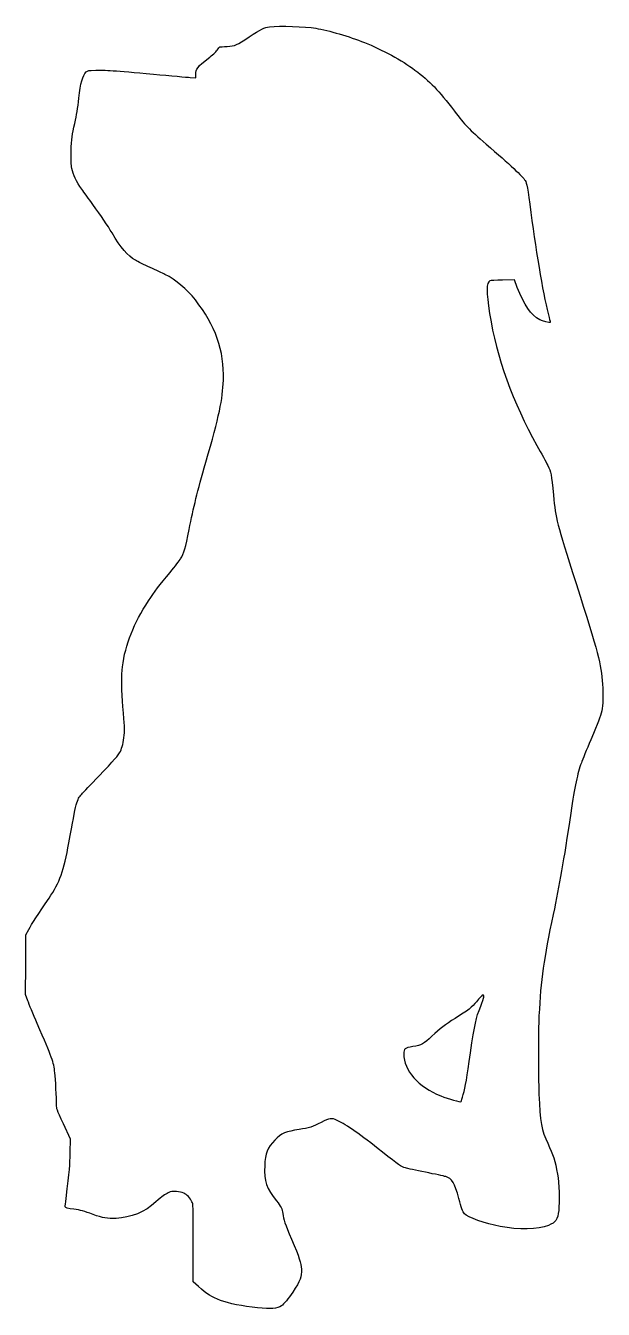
# Model space of a CAD drawing. Header units: centimetres. Extents: x -17.6 to 17.7, y -39.2 to 39.2.
import ezdxf

# ---------------------------------------------------------------- set-up
doc = ezdxf.new("R2010")
doc.units = ezdxf.units.CM
doc.header["$MEASUREMENT"] = 0
doc.layers.add('Layer 1', color=7, linetype='Continuous')

msp = doc.modelspace()

# ---------------------------------------------------------------- linework, layer by layer
at = {"layer": 'Layer 1'}
for points, knots in [([(-2.73403, 39.08778), (-3.05153, 39.0525), (-3.25261, 38.95372), (-3.97581, 38.46689), (-3.97581, 38.46689), (-4.72723, 37.95889), (-4.81895, 37.92008), (-5.32342, 37.88481), (-5.32342, 37.88481), (-5.5492, 37.8707), (-5.74323, 37.85659), (-5.75734, 37.85659), (-5.75734, 37.85659), (-5.77145, 37.85306), (-5.84906, 37.7684), (-5.92667, 37.66256), (-5.92667, 37.66256), (-6.00781, 37.55673), (-6.24064, 37.34153), (-6.44878, 37.17925), (-6.44878, 37.17925), (-7.13317, 36.65361), (-7.23195, 36.52308), (-7.23195, 36.17383), (-7.23195, 36.17383), (-7.23195, 36.17383), (-7.23195, 35.97627), (-7.23195, 35.97627), (-7.23195, 35.97627), (-7.23195, 35.97627), (-7.57414, 36.00096), (-7.57414, 36.00096), (-7.57414, 36.00096), (-7.76464, 36.01154), (-8.77711, 36.09974), (-9.82486, 36.19499), (-9.82486, 36.19499), (-12.26255, 36.41724), (-12.75292, 36.45252), (-13.34205, 36.43488), (-13.34205, 36.43488), (-13.79713, 36.4243), (-13.82888, 36.42077), (-13.91708, 36.3361), (-13.91708, 36.3361), (-14.14639, 36.12091), (-14.2875, 35.63054), (-14.37569, 34.73802), (-14.37569, 34.73802), (-14.43919, 34.08891), (-14.50269, 33.71144), (-14.62616, 33.19638), (-14.62616, 33.19638), (-14.79549, 32.49788), (-14.82372, 32.27563), (-14.84135, 31.50305), (-14.84135, 31.50305), (-14.85546, 30.89627), (-14.84841, 30.68461), (-14.80254, 30.44472), (-14.80254, 30.44472), (-14.73551, 30.07078), (-14.52385, 29.63686), (-14.18871, 29.17472), (-14.18871, 29.17472), (-14.05818, 28.99128), (-13.75127, 28.57147), (-13.51138, 28.23986), (-13.51138, 28.23986), (-13.01044, 27.54489), (-12.61532, 26.9628), (-12.34721, 26.51125), (-12.34721, 26.51125), (-11.80746, 25.60108), (-11.40177, 25.12836), (-10.91493, 24.84261), (-10.91493, 24.84261), (-10.78087, 24.76147), (-10.37871, 24.56392), (-10.01887, 24.40164), (-10.01887, 24.40164), (-9.65904, 24.23936), (-9.25334, 24.04886), (-9.11576, 23.97831), (-9.11576, 23.97831), (-8.45607, 23.6467), (-7.78932, 23.08578), (-7.25662, 22.41903), (-7.25662, 22.41903), (-6.04306, 20.90209), (-5.48568, 19.30753), (-5.54918, 17.53306), (-5.54918, 17.53306), (-5.59151, 16.33714), (-5.80318, 15.35289), (-6.6181, 12.52009), (-6.6181, 12.52009), (-7.14021, 10.69623), (-7.36599, 9.78959), (-7.63763, 8.41376), (-7.63763, 8.41376), (-7.86341, 7.28487), (-7.9516, 6.97795), (-8.15974, 6.62518), (-8.15974, 6.62518), (-8.20913, 6.54051), (-8.49841, 6.17362), (-8.8018, 5.80321), (-8.8018, 5.80321), (-9.44386, 5.03063), (-9.74724, 4.62493), (-10.12472, 4.05696), (-10.12472, 4.05696), (-11.01725, 2.70582), (-11.52878, 1.41465), (-11.71575, 0.03529), (-11.71575, 0.03529), (-11.77925, -0.43038), (-11.76514, -1.50988), (-11.684, -2.38124), (-11.684, -2.38124), (-11.57111, -3.58774), (-11.56406, -3.73238), (-11.60286, -4.12749), (-11.60286, -4.12749), (-11.64519, -4.56493), (-11.72633, -4.89302), (-11.83922, -5.12232), (-11.83922, -5.12232), (-11.96269, -5.36574), (-12.20258, -5.6409), (-13.15861, -6.63221), (-13.15861, -6.63221), (-13.63486, -7.1261), (-14.10053, -7.61999), (-14.19578, -7.72582), (-14.19578, -7.72582), (-14.50622, -8.07507), (-14.52739, -8.15268), (-14.97895, -10.68915), (-14.97895, -10.68915), (-15.28587, -12.41423), (-15.53634, -13.10921), (-16.19251, -14.07582), (-16.19251, -14.07582), (-16.84515, -15.03538), (-17.2579, -15.6739), (-17.43076, -15.98082), (-17.43076, -15.98082), (-17.43076, -15.98082), (-17.61773, -16.31596), (-17.61773, -16.31596), (-17.61773, -16.31596), (-17.61773, -16.31596), (-17.61773, -18.13277), (-17.61773, -18.13277), (-17.61773, -18.13277), (-17.61773, -18.13277), (-17.62126, -19.94958), (-17.62126, -19.94958), (-17.62126, -19.94958), (-17.62126, -19.94958), (-17.4872, -20.33058), (-17.4872, -20.33058), (-17.4872, -20.33058), (-17.41312, -20.53872), (-17.15206, -21.16666), (-16.91217, -21.72405), (-16.91217, -21.72405), (-15.99142, -23.83719), (-15.91381, -24.05944), (-15.83973, -24.72266), (-15.83973, -24.72266), (-15.7974, -25.11777), (-15.7339, -26.28194), (-15.7339, -26.66999), (-15.7339, -26.66999), (-15.7339, -26.93457), (-15.73037, -26.9381), (-15.30704, -27.8518), (-15.30704, -27.8518), (-15.30704, -27.8518), (-14.88018, -28.76902), (-14.88018, -28.76902), (-14.88018, -28.76902), (-14.88018, -28.76902), (-14.90135, -29.59805), (-14.90135, -29.59805), (-14.90135, -29.59805), (-14.91899, -30.38122), (-14.94016, -30.63522), (-15.15182, -32.40263), (-15.15182, -32.40263), (-15.18004, -32.6531), (-15.20474, -32.87888), (-15.20474, -32.90357), (-15.20474, -32.90357), (-15.20474, -32.95649), (-15.03893, -33.00588), (-14.67557, -33.05526), (-14.67557, -33.05526), (-14.26988, -33.10818), (-14.05821, -33.16462), (-13.50435, -33.36923), (-13.50435, -33.36923), (-12.89757, -33.59148), (-12.6471, -33.63381), (-12.09677, -33.60912), (-12.09677, -33.60912), (-11.19719, -33.57031), (-10.35052, -33.22106), (-9.66613, -32.60723), (-9.66613, -32.60723), (-9.26749, -32.25092), (-9.11932, -32.14156), (-8.91119, -32.04631), (-8.91119, -32.04631), (-8.72422, -31.96164), (-8.67483, -31.95459), (-8.4173, -31.97223), (-8.4173, -31.97223), (-8.24091, -31.98281), (-8.07158, -32.01809), (-7.96927, -32.06395), (-7.96927, -32.06395), (-7.77524, -32.15214), (-7.57063, -32.36734), (-7.4648, -32.59312), (-7.4648, -32.59312), (-7.39072, -32.7554), (-7.39072, -32.78009), (-7.39072, -35.12254), (-7.39072, -35.12254), (-7.39072, -35.12254), (-7.39072, -37.48968), (-7.39072, -37.48968), (-7.39072, -37.48968), (-7.39072, -37.48968), (-7.07322, -37.76837), (-7.07322, -37.76837), (-7.07322, -37.76837), (-6.54405, -38.23404), (-6.25125, -38.41748), (-5.72561, -38.61504), (-5.72561, -38.61504), (-5.23878, -38.79848), (-4.36036, -38.97487), (-3.4643, -39.07012), (-3.4643, -39.07012), (-2.63174, -39.15831), (-2.26133, -39.12656), (-2.0038, -38.94665), (-2.0038, -38.94665), (-1.85211, -38.84082), (-1.57694, -38.50921), (-1.31588, -38.11762), (-1.31588, -38.11762), (-0.84669, -37.40501), (-0.76202, -37.18276), (-0.78319, -36.71004), (-0.78319, -36.71004), (-0.80436, -36.30787), (-0.89961, -36.02212), (-1.3935, -34.86854), (-1.3935, -34.86854), (-1.78156, -33.9619), (-1.88739, -33.65851), (-1.92267, -33.31985), (-1.92267, -33.31985), (-1.95442, -33.03057), (-2.03203, -32.87182), (-2.30014, -32.54374), (-2.30014, -32.54374), (-2.9175, -31.78527), (-3.05861, -31.36193), (-3.02686, -30.38827), (-3.02686, -30.38827), (-3.00217, -29.65802), (-2.84694, -29.27349), (-2.40244, -28.82899), (-2.40244, -28.82899), (-1.99675, -28.41977), (-1.73569, -28.31041), (-0.91725, -28.18693), (-0.91725, -28.18693), (-0.31047, -28.09874), (-0.10586, -28.03171), (0.42683, -27.75654), (0.42683, -27.75654), (0.95952, -27.48137), (1.04772, -27.47079), (1.39697, -27.6366), (1.39697, -27.6366), (2.01433, -27.92941), (2.79044, -28.46916), (4.16275, -29.56277), (4.16275, -29.56277), (5.17169, -30.36358), (5.30928, -30.45883), (5.56328, -30.53291), (5.56328, -30.53291), (5.67264, -30.56466), (6.22297, -30.6846), (6.79095, -30.79749), (6.79095, -30.79749), (7.35892, -30.91038), (7.91278, -31.03032), (8.02567, -31.06207), (8.02567, -31.06207), (8.41373, -31.17496), (8.57953, -31.45365), (8.83353, -32.40263), (8.83353, -32.40263), (8.97464, -32.93885), (9.07695, -33.21755), (9.16514, -33.32338), (9.16514, -33.32338), (9.35211, -33.54563), (10.4422, -33.93369), (11.35942, -34.10655), (11.35942, -34.10655), (12.46714, -34.31822), (13.656, -34.28999), (14.30159, -34.03952), (14.30159, -34.03952), (14.74962, -33.86313), (14.86251, -33.6938), (14.92601, -33.12583), (14.92601, -33.12583), (14.98245, -32.60725), (14.94718, -31.42191), (14.85545, -30.92097), (14.85545, -30.92097), (14.70728, -30.08489), (14.59087, -29.72505), (14.25573, -29.03008), (14.25573, -29.03008), (13.89237, -28.28219), (13.78654, -27.69658), (13.72304, -26.035), (13.72304, -26.035), (13.67365, -24.80733), (13.67365, -22.18972), (13.72304, -21.25486), (13.72304, -21.25486), (13.83593, -19.03589), (14.01232, -17.76942), (14.58735, -15.06361), (14.58735, -15.06361), (14.98952, -13.1833), (15.20824, -11.9133), (15.66332, -8.89), (15.66332, -8.89), (15.91732, -7.21078), (16.06901, -6.48053), (16.3089, -5.81731), (16.3089, -5.81731), (16.37593, -5.63387), (16.63698, -5.00239), (16.88746, -4.40973), (16.88746, -4.40973), (17.35665, -3.30906), (17.45543, -3.04801), (17.55068, -2.64584), (17.55068, -2.64584), (17.63182, -2.30717), (17.65299, -1.64395), (17.60712, -1.02659), (17.60712, -1.02659), (17.50834, 0.25047), (17.36018, 0.81491), (15.98787, 5.11527), (15.98787, 5.11527), (14.76726, 8.94644), (14.75668, 8.98524), (14.60498, 10.51277), (14.60498, 10.51277), (14.47798, 11.78277), (14.45329, 11.92741), (14.25573, 12.32958), (14.25573, 12.32958), (14.16401, 12.52361), (13.86767, 13.07041), (13.59956, 13.54666), (13.59956, 13.54666), (12.12848, 16.15016), (11.13012, 18.93005), (10.71031, 21.58999), (10.71031, 21.58999), (10.49864, 22.92702), (10.50217, 23.48793), (10.72442, 23.59024), (10.72442, 23.59024), (10.75264, 23.60082), (11.10189, 23.61846), (11.50053, 23.62905), (11.50053, 23.62905), (11.50053, 23.62905), (12.22372, 23.64316), (12.22372, 23.64316), (12.22372, 23.64316), (12.22372, 23.64316), (12.39658, 23.18808), (12.39658, 23.18808), (12.39658, 23.18808), (12.8058, 22.11564), (13.24677, 21.47711), (13.76889, 21.21605), (13.76889, 21.21605), (13.91706, 21.13844), (14.38978, 21.01144), (14.418, 21.03613), (14.418, 21.03613), (14.42153, 21.04319), (14.38625, 21.18782), (14.34039, 21.36069), (14.34039, 21.36069), (14.037, 22.46488), (13.57839, 25.10366), (13.22561, 27.76361), (13.22561, 27.76361), (13.03511, 29.23469), (12.97514, 29.5663), (12.88694, 29.70389), (12.88694, 29.70389), (12.71761, 29.96142), (11.96619, 30.66697), (10.49511, 31.92992), (10.49511, 31.92992), (9.4403, 32.84009), (9.20042, 33.09056), (8.55836, 33.94075), (8.55836, 33.94075), (7.58469, 35.22839), (7.08022, 35.7505), (6.14536, 36.449), (6.14536, 36.449), (5.35867, 37.03814), (4.13453, 37.70489), (3.06914, 38.12822), (3.06914, 38.12822), (2.13428, 38.49864), (0.88545, 38.862), (0.08817, 38.99958), (0.08817, 38.99958), (-0.55036, 39.10541), (-2.092, 39.1548), (-2.73405, 39.08777), (-2.73405, 39.08777), (-2.73405, 39.08777), (-2.73403, 39.08778), (-2.73403, 39.08778)], [0, 0, 0, 0, 0.00877193, 0.00877193, 0.00877193, 0.00877193, 0.01754386, 0.01754386, 0.01754386, 0.01754386, 0.02631579, 0.02631579, 0.02631579, 0.02631579, 0.03508772, 0.03508772, 0.03508772, 0.03508772, 0.04385965, 0.04385965, 0.04385965, 0.04385965, 0.05263158, 0.05263158, 0.05263158, 0.05263158, 0.06140351, 0.06140351, 0.06140351, 0.06140351, 0.07017544, 0.07017544, 0.07017544, 0.07017544, 0.07894737, 0.07894737, 0.07894737, 0.07894737, 0.0877193, 0.0877193, 0.0877193, 0.0877193, 0.09649123, 0.09649123, 0.09649123, 0.09649123, 0.10526316, 0.10526316, 0.10526316, 0.10526316, 0.11403509, 0.11403509, 0.11403509, 0.11403509, 0.12280702, 0.12280702, 0.12280702, 0.12280702, 0.13157895, 0.13157895, 0.13157895, 0.13157895, 0.14035088, 0.14035088, 0.14035088, 0.14035088, 0.14912281, 0.14912281, 0.14912281, 0.14912281, 0.15789474, 0.15789474, 0.15789474, 0.15789474, 0.16666667, 0.16666667, 0.16666667, 0.16666667, 0.1754386, 0.1754386, 0.1754386, 0.1754386, 0.18421053, 0.18421053, 0.18421053, 0.18421053, 0.19298246, 0.19298246, 0.19298246, 0.19298246, 0.20175439, 0.20175439, 0.20175439, 0.20175439, 0.21052632, 0.21052632, 0.21052632, 0.21052632, 0.21929825, 0.21929825, 0.21929825, 0.21929825, 0.22807018, 0.22807018, 0.22807018, 0.22807018, 0.23684211, 0.23684211, 0.23684211, 0.23684211, 0.24561404, 0.24561404, 0.24561404, 0.24561404, 0.25438596, 0.25438596, 0.25438596, 0.25438596, 0.26315789, 0.26315789, 0.26315789, 0.26315789, 0.27192982, 0.27192982, 0.27192982, 0.27192982, 0.28070175, 0.28070175, 0.28070175, 0.28070175, 0.28947368, 0.28947368, 0.28947368, 0.28947368, 0.29824561, 0.29824561, 0.29824561, 0.29824561, 0.30701754, 0.30701754, 0.30701754, 0.30701754, 0.31578947, 0.31578947, 0.31578947, 0.31578947, 0.3245614, 0.3245614, 0.3245614, 0.3245614, 0.33333333, 0.33333333, 0.33333333, 0.33333333, 0.34210526, 0.34210526, 0.34210526, 0.34210526, 0.35087719, 0.35087719, 0.35087719, 0.35087719, 0.35964912, 0.35964912, 0.35964912, 0.35964912, 0.36842105, 0.36842105, 0.36842105, 0.36842105, 0.37719298, 0.37719298, 0.37719298, 0.37719298, 0.38596491, 0.38596491, 0.38596491, 0.38596491, 0.39473684, 0.39473684, 0.39473684, 0.39473684, 0.40350877, 0.40350877, 0.40350877, 0.40350877, 0.4122807, 0.4122807, 0.4122807, 0.4122807, 0.42105263, 0.42105263, 0.42105263, 0.42105263, 0.42982456, 0.42982456, 0.42982456, 0.42982456, 0.43859649, 0.43859649, 0.43859649, 0.43859649, 0.44736842, 0.44736842, 0.44736842, 0.44736842, 0.45614035, 0.45614035, 0.45614035, 0.45614035, 0.46491228, 0.46491228, 0.46491228, 0.46491228, 0.47368421, 0.47368421, 0.47368421, 0.47368421, 0.48245614, 0.48245614, 0.48245614, 0.48245614, 0.49122807, 0.49122807, 0.49122807, 0.49122807, 0.5, 0.5, 0.5, 0.5, 0.50877193, 0.50877193, 0.50877193, 0.50877193, 0.51754386, 0.51754386, 0.51754386, 0.51754386, 0.52631579, 0.52631579, 0.52631579, 0.52631579, 0.53508772, 0.53508772, 0.53508772, 0.53508772, 0.54385965, 0.54385965, 0.54385965, 0.54385965, 0.55263158, 0.55263158, 0.55263158, 0.55263158, 0.56140351, 0.56140351, 0.56140351, 0.56140351, 0.57017544, 0.57017544, 0.57017544, 0.57017544, 0.57894737, 0.57894737, 0.57894737, 0.57894737, 0.5877193, 0.5877193, 0.5877193, 0.5877193, 0.59649123, 0.59649123, 0.59649123, 0.59649123, 0.60526316, 0.60526316, 0.60526316, 0.60526316, 0.61403509, 0.61403509, 0.61403509, 0.61403509, 0.62280702, 0.62280702, 0.62280702, 0.62280702, 0.63157895, 0.63157895, 0.63157895, 0.63157895, 0.64035088, 0.64035088, 0.64035088, 0.64035088, 0.64912281, 0.64912281, 0.64912281, 0.64912281, 0.65789474, 0.65789474, 0.65789474, 0.65789474, 0.66666667, 0.66666667, 0.66666667, 0.66666667, 0.6754386, 0.6754386, 0.6754386, 0.6754386, 0.68421053, 0.68421053, 0.68421053, 0.68421053, 0.69298246, 0.69298246, 0.69298246, 0.69298246, 0.70175439, 0.70175439, 0.70175439, 0.70175439, 0.71052632, 0.71052632, 0.71052632, 0.71052632, 0.71929825, 0.71929825, 0.71929825, 0.71929825, 0.72807018, 0.72807018, 0.72807018, 0.72807018, 0.73684211, 0.73684211, 0.73684211, 0.73684211, 0.74561404, 0.74561404, 0.74561404, 0.74561404, 0.75438596, 0.75438596, 0.75438596, 0.75438596, 0.76315789, 0.76315789, 0.76315789, 0.76315789, 0.77192982, 0.77192982, 0.77192982, 0.77192982, 0.78070175, 0.78070175, 0.78070175, 0.78070175, 0.78947368, 0.78947368, 0.78947368, 0.78947368, 0.79824561, 0.79824561, 0.79824561, 0.79824561, 0.80701754, 0.80701754, 0.80701754, 0.80701754, 0.81578947, 0.81578947, 0.81578947, 0.81578947, 0.8245614, 0.8245614, 0.8245614, 0.8245614, 0.83333333, 0.83333333, 0.83333333, 0.83333333, 0.84210526, 0.84210526, 0.84210526, 0.84210526, 0.85087719, 0.85087719, 0.85087719, 0.85087719, 0.85964912, 0.85964912, 0.85964912, 0.85964912, 0.86842105, 0.86842105, 0.86842105, 0.86842105, 0.87719298, 0.87719298, 0.87719298, 0.87719298, 0.88596491, 0.88596491, 0.88596491, 0.88596491, 0.89473684, 0.89473684, 0.89473684, 0.89473684, 0.90350877, 0.90350877, 0.90350877, 0.90350877, 0.9122807, 0.9122807, 0.9122807, 0.9122807, 0.92105263, 0.92105263, 0.92105263, 0.92105263, 0.92982456, 0.92982456, 0.92982456, 0.92982456, 0.93859649, 0.93859649, 0.93859649, 0.93859649, 0.94736842, 0.94736842, 0.94736842, 0.94736842, 0.95614035, 0.95614035, 0.95614035, 0.95614035, 0.96491228, 0.96491228, 0.96491228, 0.96491228, 0.97368421, 0.97368421, 0.97368421, 0.97368421, 0.98245614, 0.98245614, 0.98245614, 0.98245614, 1, 1, 1, 1]), ([(10.3505, -20.10481), (10.34697, -20.16478), (10.26231, -20.41878), (10.16353, -20.66573), (10.16353, -20.66573), (9.8672, -21.41715), (9.8037, -21.7029), (9.54264, -23.51265), (9.54264, -23.51265), (9.32745, -25.01548), (9.22514, -25.59757), (9.09814, -26.05265), (9.09814, -26.05265), (9.0417, -26.26784), (8.98172, -26.46187), (8.96408, -26.48657), (8.96408, -26.48657), (8.93586, -26.53243), (8.20208, -26.32782), (7.72583, -26.13732), (7.72583, -26.13732), (6.35352, -25.59051), (5.46805, -24.5851), (5.46805, -23.57263), (5.46805, -23.57263), (5.46805, -23.2516), (5.52097, -23.20574), (6.01486, -23.13166), (6.01486, -23.13166), (6.55814, -23.04699), (6.68867, -22.97644), (7.18255, -22.50019), (7.18255, -22.50019), (7.6588, -22.04158), (8.00099, -21.777), (8.59719, -21.41011), (8.59719, -21.41011), (9.38388, -20.9268), (9.64847, -20.72219), (9.90952, -20.39058), (9.90952, -20.39058), (10.25877, -19.95314), (10.35755, -19.88611), (10.35049, -20.10483), (10.35049, -20.10483), (10.35049, -20.10483), (10.3505, -20.10481), (10.3505, -20.10481)], [0, 0, 0, 0, 0.07692308, 0.07692308, 0.07692308, 0.07692308, 0.15384615, 0.15384615, 0.15384615, 0.15384615, 0.23076923, 0.23076923, 0.23076923, 0.23076923, 0.30769231, 0.30769231, 0.30769231, 0.30769231, 0.38461538, 0.38461538, 0.38461538, 0.38461538, 0.46153846, 0.46153846, 0.46153846, 0.46153846, 0.53846154, 0.53846154, 0.53846154, 0.53846154, 0.61538462, 0.61538462, 0.61538462, 0.61538462, 0.69230769, 0.69230769, 0.69230769, 0.69230769, 0.76923077, 0.76923077, 0.76923077, 0.76923077, 0.84615385, 0.84615385, 0.84615385, 0.84615385, 1, 1, 1, 1])]:
    msp.add_open_spline(points, degree=3, knots=knots, dxfattribs=at)

doc.saveas('drawing.dxf')
